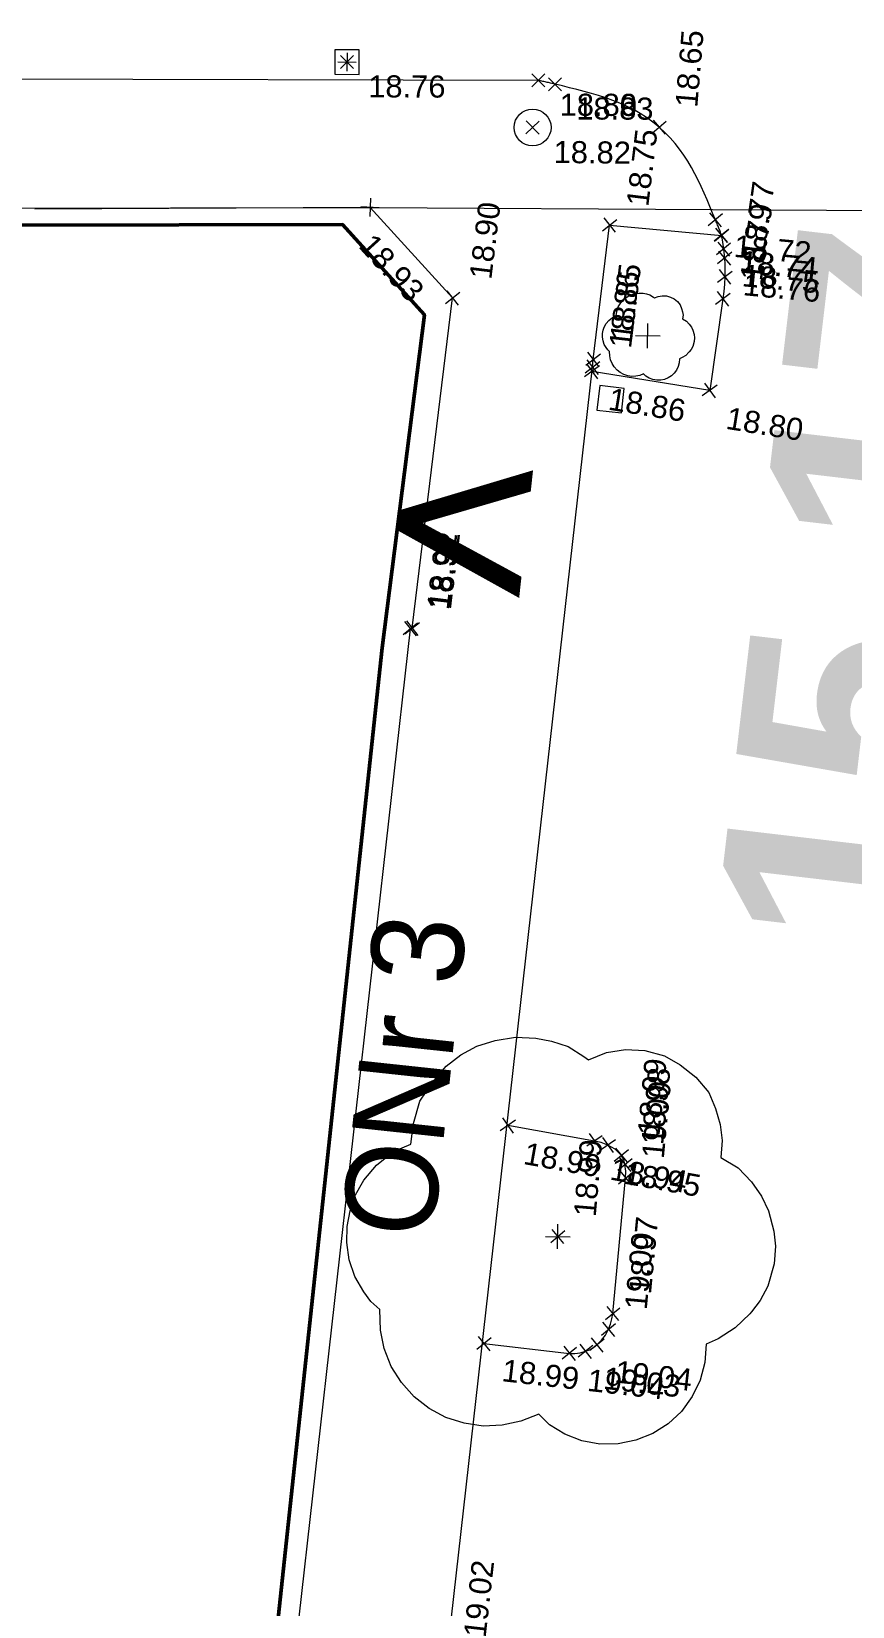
# Model space of a CAD drawing. Header units: metres. Extents: x -208 to 1512, y -277 to 123.
# Drawn here: x 702.92 to 716.29, y -22.43 to 3.23 of the extents above; entities that cross this region are included whole.
import ezdxf
from ezdxf.enums import TextEntityAlignment as Align

# ---------------------------------------------------------------- set-up
doc = ezdxf.new("R2010")
doc.units = ezdxf.units.M
doc.header["$MEASUREMENT"] = 0
for name, color, linetype in [('730_DKM_Grenzen', 7, 'Continuous'), ('740_WienGV_Flwd-Bebauungsplan', 7, 'Continuous'), ('740_WienGV_Flwd-Bebauungsplan Text', 7, 'Continuous'), ('740_WienGV_Höhenkoten', 7, 'Continuous'), ('740_WienGV_L_Baum_ -gruppen_ Grünflächen', 7, 'Continuous'), ('740_WienGV_T_Baum_ Naturdenkmal', 7, 'Continuous'), ('740_WienGV_T_Einbauten', 7, 'Continuous'), ('740_WienGV_T_Gebäude', 7, 'Continuous'), ('740_WienGV_T_Straßen_ Gehsteige_ Schienen', 7, 'Continuous'), ('918 Lageplan Beschriftung.x', 7, 'Continuous')]:
    doc.layers.add(name, color=color, linetype=linetype)
doc.styles.add('ERSTELLTER_STIL_19', font='arial.ttf', dxfattribs={"width": 0.952937})
doc.styles.add('ERSTELLTER_STIL_22', font='arial.ttf', dxfattribs={"width": 0.936574})
doc.styles.add('ERSTELLTER_STIL_3', font='arial.ttf')
doc.styles.add('ERSTELLTER_STIL_8', font='tahoma.ttf', dxfattribs={"width": 1.000058})

# ---------------------------------------------------------------- blocks, each defined once
blk = doc.blocks.new('GI0007_ATT22(LAUB)0[570]_5', base_point=(712.967, -1.745))
at = {"layer": '740_WienGV_L_Baum_ -gruppen_ Grünflächen', "color": 252, "linetype": 'Continuous', "lineweight": 13, "true_color": 0x949494}
for p, q in [((712.451, -1.336), (712.474, -1.257)), ((712.474, -1.257), (712.518, -1.193)), ((712.518, -1.193), (712.565, -1.135)), ((712.565, -1.135), (712.617, -1.096)), ((712.617, -1.096), (712.673, -1.066)), ((712.673, -1.066), (712.736, -1.046)), ((712.736, -1.046), (712.808, -1.034)), ((712.808, -1.034), (712.878, -1.038)), ((712.878, -1.038), (712.933, -1.048)), ((712.933, -1.048), (712.991, -1.066)), ((712.991, -1.066), (713.046, -1.101)), ((713.046, -1.101), (713.062, -1.113)), ((713.062, -1.113), (713.125, -1.088)), ((713.125, -1.088), (713.191, -1.077)), ((713.191, -1.077), (713.258, -1.081)), ((713.258, -1.081), (713.327, -1.099)), ((713.327, -1.099), (713.382, -1.131)), ((713.382, -1.131), (713.437, -1.174)), ((713.437, -1.174), (713.482, -1.228)), ((713.482, -1.228), (713.505, -1.284)), ((712.244, -1.592), (712.278, -1.533)), ((712.278, -1.533), (712.323, -1.481)), ((712.323, -1.481), (712.381, -1.434)), ((712.381, -1.434), (712.443, -1.408)), ((712.443, -1.408), (712.451, -1.336)), ((713.505, -1.284), (713.521, -1.339)), ((713.521, -1.339), (713.529, -1.395)), ((713.529, -1.395), (713.523, -1.455)), ((713.523, -1.455), (713.585, -1.49)), ((713.585, -1.49), (713.631, -1.539)), ((713.631, -1.539), (713.666, -1.59)), ((712.219, -1.751), (712.22, -1.695)), ((712.227, -1.812), (712.219, -1.751)), ((712.22, -1.695), (712.23, -1.64)), ((712.23, -1.64), (712.244, -1.592)), ((713.666, -1.59), (713.691, -1.64)), ((713.691, -1.64), (713.708, -1.711)), ((713.708, -1.711), (713.715, -1.764)), ((713.715, -1.764), (713.71, -1.826)), ((712.246, -1.87), (712.227, -1.812)), ((712.279, -1.924), (712.246, -1.87)), ((712.302, -1.957), (712.279, -1.924)), ((712.334, -1.984), (712.302, -1.957)), ((712.337, -2.057), (712.334, -1.984)), ((713.574, -2.049), (713.515, -2.087)), ((713.625, -2), (713.574, -2.049)), ((713.631, -1.993), (713.625, -2)), ((713.661, -1.953), (713.631, -1.993)), ((713.688, -1.903), (713.661, -1.953)), ((713.71, -1.826), (713.688, -1.903)), ((712.35, -2.121), (712.337, -2.057)), ((712.374, -2.183), (712.35, -2.121)), ((712.409, -2.239), (712.374, -2.183)), ((712.454, -2.289), (712.409, -2.239)), ((712.506, -2.331), (712.454, -2.289)), ((713.424, -2.289), (713.387, -2.341)), ((713.451, -2.232), (713.424, -2.289)), ((713.468, -2.17), (713.451, -2.232)), ((713.473, -2.106), (713.468, -2.17)), ((713.515, -2.087), (713.473, -2.106)), ((712.565, -2.362), (712.506, -2.331)), ((712.629, -2.382), (712.565, -2.362)), ((712.694, -2.392), (712.629, -2.382)), ((712.761, -2.389), (712.694, -2.392)), ((712.826, -2.375), (712.761, -2.389)), ((712.888, -2.35), (712.826, -2.375)), ((712.926, -2.388), (712.888, -2.35)), ((712.98, -2.421), (712.926, -2.388)), ((713.039, -2.443), (712.98, -2.421)), ((713.102, -2.455), (713.039, -2.443)), ((713.166, -2.454), (713.102, -2.455)), ((713.228, -2.441), (713.166, -2.454)), ((713.287, -2.418), (713.228, -2.441)), ((713.34, -2.383), (713.287, -2.418)), ((713.387, -2.341), (713.34, -2.383))]:
    blk.add_line(p, q, dxfattribs=at)
blk = doc.blocks.new('GI0007_ATT22(LAUB)0[604]_5', base_point=(711.546, -16.473))
at = {"layer": '740_WienGV_L_Baum_ -gruppen_ Grünflächen', "color": 252, "linetype": 'Continuous', "lineweight": 13, "true_color": 0x949494}
for p, q in [((709.912, -13.444), (710.173, -13.304)), ((710.173, -13.304), (710.469, -13.21)), ((710.469, -13.21), (710.803, -13.157)), ((710.803, -13.157), (711.131, -13.173)), ((711.131, -13.173), (711.389, -13.222)), ((711.389, -13.222), (711.657, -13.307)), ((711.657, -13.307), (711.912, -13.471)), ((709.67, -13.629), (709.912, -13.444)), ((711.912, -13.471), (711.991, -13.527)), ((711.991, -13.527), (712.282, -13.408)), ((712.282, -13.408), (712.591, -13.359)), ((712.591, -13.359), (712.905, -13.374)), ((712.905, -13.374), (713.227, -13.46)), ((713.227, -13.46), (713.483, -13.609)), ((709.451, -13.898), (709.67, -13.629)), ((713.483, -13.609), (713.738, -13.808)), ((713.738, -13.808), (713.947, -14.061)), ((709.246, -14.198), (709.451, -13.898)), ((713.947, -14.061), (714.057, -14.321)), ((709.14, -14.565), (709.246, -14.198)), ((714.057, -14.321), (714.132, -14.582)), ((709.099, -14.902), (709.14, -14.565)), ((714.132, -14.582), (714.167, -14.841)), ((714.167, -14.841), (714.142, -15.119)), ((708.54, -15.241), (708.813, -15.022)), ((708.813, -15.022), (709.099, -14.902)), ((714.142, -15.119), (714.428, -15.284)), ((708.332, -15.486), (708.54, -15.241)), ((714.428, -15.284), (714.642, -15.512)), ((708.172, -15.761), (708.332, -15.486)), ((714.642, -15.512), (714.807, -15.749)), ((708.109, -15.984), (708.172, -15.761)), ((714.807, -15.749), (714.922, -15.985)), ((708.059, -16.242), (708.109, -15.984)), ((714.922, -15.985), (715.006, -16.315)), ((708.054, -16.501), (708.059, -16.242)), ((715.006, -16.315), (715.036, -16.564)), ((708.094, -16.785), (708.054, -16.501)), ((715.036, -16.564), (715.011, -16.852)), ((708.183, -17.056), (708.094, -16.785)), ((715.011, -16.852), (714.91, -17.214)), ((708.333, -17.307), (708.183, -17.056)), ((708.445, -17.464), (708.333, -17.307)), ((714.786, -17.446), (714.643, -17.632)), ((714.91, -17.214), (714.786, -17.446)), ((708.592, -17.591), (708.445, -17.464)), ((708.605, -17.929), (708.592, -17.591)), ((714.618, -17.666), (714.38, -17.891)), ((714.643, -17.632), (714.618, -17.666)), ((708.665, -18.229), (708.605, -17.929)), ((714.38, -17.891), (714.103, -18.07)), ((713.907, -18.161), (713.882, -18.459)), ((714.103, -18.07), (713.907, -18.161)), ((708.779, -18.52), (708.665, -18.229)), ((713.882, -18.459), (713.807, -18.747)), ((708.943, -18.782), (708.779, -18.52)), ((709.153, -19.015), (708.943, -18.782)), ((713.807, -18.747), (713.677, -19.013)), ((709.393, -19.208), (709.153, -19.015)), ((709.669, -19.353), (709.393, -19.208)), ((713.677, -19.013), (713.504, -19.254)), ((709.966, -19.448), (709.669, -19.353)), ((710.274, -19.493), (709.966, -19.448)), ((710.583, -19.479), (710.274, -19.493)), ((710.888, -19.415), (710.583, -19.479)), ((711.179, -19.296), (710.888, -19.415)), ((711.354, -19.473), (711.179, -19.296)), ((711.605, -19.627), (711.354, -19.473)), ((713.286, -19.454), (713.039, -19.613)), ((713.504, -19.254), (713.286, -19.454)), ((711.882, -19.732), (711.605, -19.627)), ((712.175, -19.787), (711.882, -19.732)), ((712.763, -19.723), (712.474, -19.782)), ((713.039, -19.613), (712.763, -19.723)), ((712.474, -19.782), (712.175, -19.787))]:
    blk.add_line(p, q, dxfattribs=at)
blk = doc.blocks.new('LO000601_ATT200(BELICHT)0[629]_5', base_point=(711.08, 1.663))
at = {"layer": '740_WienGV_Höhenkoten', "color": 252, "linetype": 'Continuous', "lineweight": 13, "true_color": 0x949494}
blk.add_circle((711.08, 1.663), 0.3, dxfattribs=at)
blk = doc.blocks.new('TO00190[642]_5', base_point=(708.058, 2.728))
at = {"layer": '740_WienGV_Höhenkoten', "color": 252, "linetype": 'Continuous', "lineweight": 13, "true_color": 0x949494}
for p, q in [((708.06, 2.878), (708.055, 2.578)), ((707.908, 2.731), (708.208, 2.725))]:
    blk.add_line(p, q, dxfattribs=at)
blk = doc.blocks.new('GI00050[653]_5', base_point=(711.489, -16.406))
at = {"layer": '740_WienGV_T_Baum_ Naturdenkmal', "color": 252, "linetype": 'Continuous', "lineweight": 13, "true_color": 0x949494}
for p, q in [((711.289, -16.402), (711.689, -16.41)), ((711.485, -16.606), (711.492, -16.206))]:
    blk.add_line(p, q, dxfattribs=at)
blk = doc.blocks.new('GI00050[656]_5', base_point=(712.955, -1.73))
at = {"layer": '740_WienGV_T_Baum_ Naturdenkmal', "color": 252, "linetype": 'Continuous', "lineweight": 13, "true_color": 0x949494}
for p, q in [((712.951, -1.93), (712.958, -1.53)), ((712.755, -1.727), (713.155, -1.734))]:
    blk.add_line(p, q, dxfattribs=at)
blk = doc.blocks.new('LO00050[664]_5', base_point=(712.349, -2.764))
at = {"layer": '740_WienGV_T_Einbauten', "color": 252, "linetype": 'Continuous', "lineweight": 13, "true_color": 0x949494}
for p, q in [((712.172, -2.543), (712.127, -2.941)), ((712.57, -2.588), (712.172, -2.543)), ((712.525, -2.986), (712.57, -2.588)), ((712.127, -2.941), (712.525, -2.986))]:
    blk.add_line(p, q, dxfattribs=at)
blk = doc.blocks.new('LO00050[666]_5', base_point=(708.058, 2.728))
at = {"layer": '740_WienGV_T_Einbauten', "color": 252, "linetype": 'Continuous', "lineweight": 13, "true_color": 0x949494}
for p, q in [((707.858, 2.929), (707.857, 2.529)), ((708.258, 2.928), (707.858, 2.929)), ((708.257, 2.528), (708.258, 2.928)), ((707.857, 2.529), (708.257, 2.528))]:
    blk.add_line(p, q, dxfattribs=at)
blk = doc.blocks.new('LO00050[675]_5', base_point=(712.349, -2.764))
at = {"layer": '740_WienGV_T_Einbauten', "color": 252, "linetype": 'Continuous', "lineweight": 13, "true_color": 0x949494}
for p, q in [((712.172, -2.543), (712.127, -2.941)), ((712.57, -2.588), (712.172, -2.543)), ((712.525, -2.986), (712.57, -2.588)), ((712.127, -2.941), (712.525, -2.986))]:
    blk.add_line(p, q, dxfattribs=at)
blk = doc.blocks.new('LO00050[677]_5', base_point=(708.058, 2.728))
at = {"layer": '740_WienGV_T_Einbauten', "color": 252, "linetype": 'Continuous', "lineweight": 13, "true_color": 0x949494}
for p, q in [((707.858, 2.929), (707.857, 2.529)), ((708.258, 2.928), (707.858, 2.929)), ((708.257, 2.528), (708.258, 2.928)), ((707.857, 2.529), (708.257, 2.528))]:
    blk.add_line(p, q, dxfattribs=at)
blk = doc.blocks.new('DEF010[736]_5', base_point=(714.205, -0.465))
at = {"layer": '740_WienGV_T_Straßen_ Gehsteige_ Schienen', "color": 252, "linetype": 'Continuous', "lineweight": 13, "true_color": 0x949494}
for p, q in [((714.321, -0.369), (714.09, -0.561)), ((714.109, -0.35), (714.301, -0.581))]:
    blk.add_line(p, q, dxfattribs=at)
at = {"layer": '740_WienGV_T_Straßen_ Gehsteige_ Schienen', "color": 252, "lineweight": 13, "true_color": 0x949494, "style": 'ERSTELLTER_STIL_3'}
blk.add_attdef('HOEHE', text='', height=0.36, rotation=354.664, dxfattribs=at).set_placement((714.512, -0.889), align=Align.MIDDLE_LEFT)
blk = doc.blocks.new('DEF010[740]_5', base_point=(714.189, -0.319))
at = {"layer": '740_WienGV_T_Straßen_ Gehsteige_ Schienen', "color": 252, "linetype": 'Continuous', "lineweight": 13, "true_color": 0x949494}
for p, q in [((714.304, -0.223), (714.073, -0.414)), ((714.093, -0.203), (714.285, -0.434))]:
    blk.add_line(p, q, dxfattribs=at)
at = {"layer": '740_WienGV_T_Straßen_ Gehsteige_ Schienen', "color": 252, "lineweight": 13, "true_color": 0x949494, "style": 'ERSTELLTER_STIL_3'}
blk.add_attdef('HOEHE', text='', height=0.36, rotation=354.664, dxfattribs=at).set_placement((714.495, -0.743), align=Align.MIDDLE_LEFT)
blk = doc.blocks.new('DEF010[745]_5', base_point=(714.152, -0.095))
at = {"layer": '740_WienGV_T_Straßen_ Gehsteige_ Schienen', "color": 252, "linetype": 'Continuous', "lineweight": 13, "true_color": 0x949494}
for p, q in [((714.267, 0.001), (714.036, -0.191)), ((714.056, 0.02), (714.248, -0.21))]:
    blk.add_line(p, q, dxfattribs=at)
at = {"layer": '740_WienGV_T_Straßen_ Gehsteige_ Schienen', "color": 252, "lineweight": 13, "true_color": 0x949494, "style": 'ERSTELLTER_STIL_3'}
blk.add_attdef('HOEHE', text='', height=0.36, rotation=354.664, dxfattribs=at).set_placement((714.459, -0.519), align=Align.MIDDLE_LEFT)
blk = doc.blocks.new('DEF010[752]_5', base_point=(709.089, -6.502))
at = {"layer": '740_WienGV_T_Gebäude', "color": 252, "linetype": 'Continuous', "lineweight": 13, "true_color": 0x949494}
for p, q in [((708.971, -6.596), (709.206, -6.409)), ((708.995, -6.385), (709.182, -6.62))]:
    blk.add_line(p, q, dxfattribs=at)
at = {"layer": '740_WienGV_T_Gebäude', "color": 252, "lineweight": 13, "true_color": 0x949494, "style": 'ERSTELLTER_STIL_3'}
blk.add_attdef('HOEHE', text='', height=0.36, rotation=83.5839, dxfattribs=at).set_placement((709.536, -6.187), align=Align.MIDDLE_LEFT)
blk = doc.blocks.new('DEF010[758]_5', base_point=(712.055, -2.242))
at = {"layer": '740_WienGV_T_Straßen_ Gehsteige_ Schienen', "color": 252, "linetype": 'Continuous', "lineweight": 13, "true_color": 0x949494}
for p, q in [((711.938, -2.335), (712.172, -2.148)), ((711.962, -2.125), (712.149, -2.359))]:
    blk.add_line(p, q, dxfattribs=at)
at = {"layer": '740_WienGV_T_Straßen_ Gehsteige_ Schienen', "color": 252, "lineweight": 13, "true_color": 0x949494, "style": 'ERSTELLTER_STIL_3'}
blk.add_attdef('HOEHE', text='', height=0.36, rotation=83.5668, dxfattribs=at).set_placement((712.503, -1.926), align=Align.MIDDLE_LEFT)
blk = doc.blocks.new('DEF010[762]_5', base_point=(712.306, -14.914))
at = {"layer": '740_WienGV_T_Straßen_ Gehsteige_ Schienen', "color": 252, "linetype": 'Continuous', "lineweight": 13, "true_color": 0x949494}
for p, q in [((712.429, -14.828), (712.183, -14.999)), ((712.22, -14.791), (712.392, -15.037))]:
    blk.add_line(p, q, dxfattribs=at)
at = {"layer": '740_WienGV_T_Straßen_ Gehsteige_ Schienen', "color": 252, "lineweight": 13, "true_color": 0x949494, "style": 'ERSTELLTER_STIL_3'}
blk.add_attdef('HOEHE', text='', height=0.36, rotation=349.8297, dxfattribs=at).set_placement((712.574, -15.362), align=Align.MIDDLE_LEFT)
blk = doc.blocks.new('DEF010[773]_5', base_point=(712.087, -14.849))
at = {"layer": '740_WienGV_T_Straßen_ Gehsteige_ Schienen', "color": 252, "linetype": 'Continuous', "lineweight": 13, "true_color": 0x949494}
for p, q in [((712.21, -14.763), (711.964, -14.934)), ((712.002, -14.726), (712.173, -14.972))]:
    blk.add_line(p, q, dxfattribs=at)
at = {"layer": '740_WienGV_T_Straßen_ Gehsteige_ Schienen', "color": 252, "lineweight": 13, "true_color": 0x949494, "style": 'ERSTELLTER_STIL_3'}
blk.add_attdef('HOEHE', text='', height=0.36, rotation=349.8297, dxfattribs=at).set_placement((712.355, -15.297), align=Align.MIDDLE_LEFT)
blk = doc.blocks.new('DEF010[790]_5', base_point=(710.287, -18.15))
at = {"layer": '740_WienGV_T_Straßen_ Gehsteige_ Schienen', "color": 252, "linetype": 'Continuous', "lineweight": 13, "true_color": 0x949494}
for p, q in [((710.405, -18.057), (710.17, -18.244)), ((710.194, -18.033), (710.381, -18.268))]:
    blk.add_line(p, q, dxfattribs=at)
at = {"layer": '740_WienGV_T_Straßen_ Gehsteige_ Schienen', "color": 252, "lineweight": 13, "true_color": 0x949494, "style": 'ERSTELLTER_STIL_3'}
blk.add_attdef('HOEHE', text='', height=0.36, rotation=353.5039, dxfattribs=at).set_placement((710.585, -18.581), align=Align.MIDDLE_LEFT)
blk = doc.blocks.new('DEF010[796]_5', base_point=(709.777, -1.114))
at = {"layer": '740_WienGV_T_Gebäude', "color": 252, "linetype": 'Continuous', "lineweight": 13, "true_color": 0x949494}
for p, q in [((709.659, -1.206), (709.896, -1.022)), ((709.685, -0.996), (709.87, -1.232))]:
    blk.add_line(p, q, dxfattribs=at)
at = {"layer": '740_WienGV_T_Gebäude', "color": 252, "lineweight": 13, "true_color": 0x949494, "style": 'ERSTELLTER_STIL_3'}
blk.add_attdef('HOEHE', text='', height=0.36, rotation=83.0185, dxfattribs=at).set_placement((710.228, -0.803), align=Align.MIDDLE_LEFT)
blk = doc.blocks.new('DEF010[807]_5', base_point=(711.175, 2.429))
at = {"layer": '740_WienGV_T_Straßen_ Gehsteige_ Schienen', "color": 252, "linetype": 'Continuous', "lineweight": 13, "true_color": 0x949494}
for p, q in [((711.281, 2.535), (711.068, 2.323)), ((711.069, 2.535), (711.28, 2.323))]:
    blk.add_line(p, q, dxfattribs=at)
at = {"layer": '740_WienGV_T_Straßen_ Gehsteige_ Schienen', "color": 252, "lineweight": 13, "true_color": 0x949494, "style": 'ERSTELLTER_STIL_3'}
blk.add_attdef('HOEHE', text='', height=0.36, rotation=359.8589, dxfattribs=at).set_placement((711.52, 2.034), align=Align.MIDDLE_LEFT)
blk = doc.blocks.new('DEF010[812]_5', base_point=(713.965, -2.622))
at = {"layer": '740_WienGV_T_Straßen_ Gehsteige_ Schienen', "color": 252, "linetype": 'Continuous', "lineweight": 13, "true_color": 0x949494}
for p, q in [((714.086, -2.534), (713.843, -2.71)), ((713.877, -2.5), (714.052, -2.744))]:
    blk.add_line(p, q, dxfattribs=at)
at = {"layer": '740_WienGV_T_Straßen_ Gehsteige_ Schienen', "color": 252, "lineweight": 13, "true_color": 0x949494, "style": 'ERSTELLTER_STIL_3'}
blk.add_attdef('HOEHE', text='', height=0.36, rotation=350.749, dxfattribs=at).set_placement((714.24, -3.066), align=Align.MIDDLE_LEFT)
blk = doc.blocks.new('DEF010[823]_5', base_point=(712.594, -15.453))
at = {"layer": '740_WienGV_T_Straßen_ Gehsteige_ Schienen', "color": 252, "linetype": 'Continuous', "lineweight": 13, "true_color": 0x949494}
for p, q in [((712.479, -15.549), (712.71, -15.357)), ((712.499, -15.337), (712.69, -15.569))]:
    blk.add_line(p, q, dxfattribs=at)
at = {"layer": '740_WienGV_T_Straßen_ Gehsteige_ Schienen', "color": 252, "lineweight": 13, "true_color": 0x949494, "style": 'ERSTELLTER_STIL_3'}
blk.add_attdef('HOEHE', text='', height=0.36, rotation=84.5771, dxfattribs=at).set_placement((713.036, -15.13), align=Align.MIDDLE_LEFT)
blk = doc.blocks.new('DEF010[824]_5', base_point=(712.583, -15.229))
at = {"layer": '740_WienGV_T_Straßen_ Gehsteige_ Schienen', "color": 252, "linetype": 'Continuous', "lineweight": 13, "true_color": 0x949494}
for p, q in [((712.468, -15.324), (712.699, -15.133)), ((712.488, -15.113), (712.679, -15.344))]:
    blk.add_line(p, q, dxfattribs=at)
at = {"layer": '740_WienGV_T_Straßen_ Gehsteige_ Schienen', "color": 252, "lineweight": 13, "true_color": 0x949494, "style": 'ERSTELLTER_STIL_3'}
blk.add_attdef('HOEHE', text='', height=0.36, rotation=84.5771, dxfattribs=at).set_placement((713.026, -14.905), align=Align.MIDDLE_LEFT)
blk = doc.blocks.new('DEF010[831]_5', base_point=(712.127, -18.171))
at = {"layer": '740_WienGV_T_Straßen_ Gehsteige_ Schienen', "color": 252, "linetype": 'Continuous', "lineweight": 13, "true_color": 0x949494}
for p, q in [((712.245, -18.078), (712.01, -18.264)), ((712.034, -18.054), (712.221, -18.288))]:
    blk.add_line(p, q, dxfattribs=at)
at = {"layer": '740_WienGV_T_Straßen_ Gehsteige_ Schienen', "color": 252, "lineweight": 13, "true_color": 0x949494, "style": 'ERSTELLTER_STIL_3'}
blk.add_attdef('HOEHE', text='', height=0.36, rotation=353.5039, dxfattribs=at).set_placement((712.425, -18.601), align=Align.MIDDLE_LEFT)
blk = doc.blocks.new('DEF010[840]_5', base_point=(712.067, -2.117))
at = {"layer": '740_WienGV_T_Straßen_ Gehsteige_ Schienen', "color": 252, "linetype": 'Continuous', "lineweight": 13, "true_color": 0x949494}
for p, q in [((711.949, -2.21), (712.186, -2.025)), ((711.975, -1.999), (712.16, -2.235))]:
    blk.add_line(p, q, dxfattribs=at)
at = {"layer": '740_WienGV_T_Straßen_ Gehsteige_ Schienen', "color": 252, "lineweight": 13, "true_color": 0x949494, "style": 'ERSTELLTER_STIL_3'}
blk.add_attdef('HOEHE', text='', height=0.36, rotation=83.0715, dxfattribs=at).set_placement((712.518, -1.805), align=Align.MIDDLE_LEFT)
blk = doc.blocks.new('DEF010[841]_5', base_point=(711.175, 2.429))
at = {"layer": '740_WienGV_T_Straßen_ Gehsteige_ Schienen', "color": 252, "linetype": 'Continuous', "lineweight": 13, "true_color": 0x949494}
for p, q in [((711.281, 2.535), (711.068, 2.323)), ((711.069, 2.535), (711.28, 2.323))]:
    blk.add_line(p, q, dxfattribs=at)
at = {"layer": '740_WienGV_T_Straßen_ Gehsteige_ Schienen', "color": 252, "lineweight": 13, "true_color": 0x949494, "style": 'ERSTELLTER_STIL_3'}
blk.add_attdef('HOEHE', text='', height=0.36, rotation=359.8589, dxfattribs=at).set_placement((711.52, 2.034), align=Align.MIDDLE_LEFT)
blk = doc.blocks.new('DEF010[852]_5', base_point=(708.434, 0.361))
at = {"layer": '740_WienGV_T_Gebäude', "color": 252, "linetype": 'Continuous', "lineweight": 13, "true_color": 0x949494}
for p, q in [((708.584, 0.354), (708.284, 0.368)), ((708.441, 0.511), (708.427, 0.211))]:
    blk.add_line(p, q, dxfattribs=at)
at = {"layer": '740_WienGV_T_Gebäude', "color": 252, "lineweight": 13, "true_color": 0x949494, "style": 'ERSTELLTER_STIL_3'}
blk.add_attdef('HOEHE', text='', height=0.36, rotation=312.325, dxfattribs=at).set_placement((708.363, -0.155), align=Align.MIDDLE_LEFT)
blk = doc.blocks.new('DEF010[854]_5', base_point=(714.057, 0.159))
at = {"layer": '740_WienGV_T_Straßen_ Gehsteige_ Schienen', "color": 252, "linetype": 'Continuous', "lineweight": 13, "true_color": 0x949494}
for p, q in [((713.961, 0.274), (714.152, 0.043)), ((714.172, 0.255), (713.941, 0.063))]:
    blk.add_line(p, q, dxfattribs=at)
at = {"layer": '740_WienGV_T_Straßen_ Gehsteige_ Schienen', "color": 252, "lineweight": 13, "true_color": 0x949494, "style": 'ERSTELLTER_STIL_3'}
blk.add_attdef('HOEHE', text='', height=0.36, rotation=354.664, dxfattribs=at).set_placement((714.363, -0.265), align=Align.MIDDLE_LEFT)
blk = doc.blocks.new('DEF010[873]_5', base_point=(712.385, -17.66))
at = {"layer": '740_WienGV_T_Straßen_ Gehsteige_ Schienen', "color": 252, "linetype": 'Continuous', "lineweight": 13, "true_color": 0x949494}
for p, q in [((712.269, -17.755), (712.5, -17.564)), ((712.289, -17.544), (712.48, -17.775))]:
    blk.add_line(p, q, dxfattribs=at)
at = {"layer": '740_WienGV_T_Straßen_ Gehsteige_ Schienen', "color": 252, "lineweight": 13, "true_color": 0x949494, "style": 'ERSTELLTER_STIL_3'}
blk.add_attdef('HOEHE', text='', height=0.36, rotation=84.5771, dxfattribs=at).set_placement((712.827, -17.336), align=Align.MIDDLE_LEFT)
blk = doc.blocks.new('DEF010[882]_5', base_point=(714.177, -1.127))
at = {"layer": '740_WienGV_T_Straßen_ Gehsteige_ Schienen', "color": 252, "linetype": 'Continuous', "lineweight": 13, "true_color": 0x949494}
for p, q in [((714.087, -1.007), (714.267, -1.247)), ((714.057, -1.217), (714.297, -1.037))]:
    blk.add_line(p, q, dxfattribs=at)
at = {"layer": '740_WienGV_T_Straßen_ Gehsteige_ Schienen', "color": 252, "lineweight": 13, "true_color": 0x949494, "style": 'ERSTELLTER_STIL_3'}
blk.add_attdef('HOEHE', text='', height=0.36, rotation=81.9144, dxfattribs=at).set_placement((714.633, -0.824), align=Align.MIDDLE_LEFT)
blk = doc.blocks.new('DEF010[888]_5', base_point=(709.687, -23.246))
at = {"layer": '740_WienGV_T_Straßen_ Gehsteige_ Schienen', "color": 252, "linetype": 'Continuous', "lineweight": 13, "true_color": 0x949494}
for p, q in [((709.57, -23.34), (709.804, -23.153)), ((709.593, -23.129), (709.78, -23.363))]:
    blk.add_line(p, q, dxfattribs=at)
at = {"layer": '740_WienGV_T_Straßen_ Gehsteige_ Schienen', "color": 252, "lineweight": 13, "true_color": 0x949494, "style": 'ERSTELLTER_STIL_3'}
blk.add_attdef('HOEHE', text='', height=0.36, rotation=83.5668, dxfattribs=at).set_placement((710.135, -22.93), align=Align.MIDDLE_LEFT)
blk = doc.blocks.new('DEF010[891]_5', base_point=(714.159, -0.097))
at = {"layer": '740_WienGV_T_Straßen_ Gehsteige_ Schienen', "color": 252, "linetype": 'Continuous', "lineweight": 13, "true_color": 0x949494}
for p, q in [((714.063, 0.018), (714.255, -0.213)), ((714.274, -0.001), (714.043, -0.193))]:
    blk.add_line(p, q, dxfattribs=at)
at = {"layer": '740_WienGV_T_Straßen_ Gehsteige_ Schienen', "color": 252, "lineweight": 13, "true_color": 0x949494, "style": 'ERSTELLTER_STIL_3'}
blk.add_attdef('HOEHE', text='', height=0.36, rotation=354.664, dxfattribs=at).set_placement((714.465, -0.521), align=Align.MIDDLE_LEFT)
blk = doc.blocks.new('DEF010[892]_5', base_point=(712.524, -15.081))
at = {"layer": '740_WienGV_T_Straßen_ Gehsteige_ Schienen', "color": 252, "linetype": 'Continuous', "lineweight": 13, "true_color": 0x949494}
for p, q in [((712.408, -15.176), (712.64, -14.985)), ((712.428, -14.965), (712.62, -15.196))]:
    blk.add_line(p, q, dxfattribs=at)
at = {"layer": '740_WienGV_T_Straßen_ Gehsteige_ Schienen', "color": 252, "lineweight": 13, "true_color": 0x949494, "style": 'ERSTELLTER_STIL_3'}
blk.add_attdef('HOEHE', text='', height=0.36, rotation=84.5771, dxfattribs=at).set_placement((712.966, -14.757), align=Align.MIDDLE_LEFT)
blk = doc.blocks.new('DEF010[903]_5', base_point=(710.678, -14.596))
at = {"layer": '740_WienGV_T_Straßen_ Gehsteige_ Schienen', "color": 252, "linetype": 'Continuous', "lineweight": 13, "true_color": 0x949494}
for p, q in [((710.801, -14.51), (710.554, -14.681)), ((710.592, -14.473), (710.763, -14.719))]:
    blk.add_line(p, q, dxfattribs=at)
at = {"layer": '740_WienGV_T_Straßen_ Gehsteige_ Schienen', "color": 252, "lineweight": 13, "true_color": 0x949494, "style": 'ERSTELLTER_STIL_3'}
blk.add_attdef('HOEHE', text='', height=0.36, rotation=349.8297, dxfattribs=at).set_placement((710.946, -15.044), align=Align.MIDDLE_LEFT)
blk = doc.blocks.new('DEF010[905]_5', base_point=(712.334, 0.073))
at = {"layer": '740_WienGV_T_Straßen_ Gehsteige_ Schienen', "color": 252, "linetype": 'Continuous', "lineweight": 13, "true_color": 0x949494}
for p, q in [((712.216, -0.019), (712.452, 0.166)), ((712.241, 0.191), (712.426, -0.045))]:
    blk.add_line(p, q, dxfattribs=at)
at = {"layer": '740_WienGV_T_Straßen_ Gehsteige_ Schienen', "color": 252, "lineweight": 13, "true_color": 0x949494, "style": 'ERSTELLTER_STIL_3'}
blk.add_attdef('HOEHE', text='', height=0.36, rotation=83.0715, dxfattribs=at).set_placement((712.784, 0.385), align=Align.MIDDLE_LEFT)
blk = doc.blocks.new('DEF010[908]_5', base_point=(711.941, -18.275))
at = {"layer": '740_WienGV_T_Straßen_ Gehsteige_ Schienen', "color": 252, "linetype": 'Continuous', "lineweight": 13, "true_color": 0x949494}
for p, q in [((712.059, -18.181), (711.824, -18.368)), ((711.848, -18.157), (712.035, -18.392))]:
    blk.add_line(p, q, dxfattribs=at)
at = {"layer": '740_WienGV_T_Straßen_ Gehsteige_ Schienen', "color": 252, "lineweight": 13, "true_color": 0x949494, "style": 'ERSTELLTER_STIL_3'}
blk.add_attdef('HOEHE', text='', height=0.36, rotation=353.5039, dxfattribs=at).set_placement((712.239, -18.705), align=Align.MIDDLE_LEFT)
blk = doc.blocks.new('DEF010[920]_5', base_point=(712.048, -2.31))
at = {"layer": '740_WienGV_T_Straßen_ Gehsteige_ Schienen', "color": 252, "linetype": 'Continuous', "lineweight": 13, "true_color": 0x949494}
for p, q in [((712.17, -2.222), (711.926, -2.397)), ((711.96, -2.188), (712.136, -2.432))]:
    blk.add_line(p, q, dxfattribs=at)
at = {"layer": '740_WienGV_T_Straßen_ Gehsteige_ Schienen', "color": 252, "lineweight": 13, "true_color": 0x949494, "style": 'ERSTELLTER_STIL_3'}
blk.add_attdef('HOEHE', text='', height=0.36, rotation=350.749, dxfattribs=at).set_placement((712.324, -2.754), align=Align.MIDDLE_LEFT)
blk = doc.blocks.new('DEF010[921]_5', base_point=(714.21, -0.768))
at = {"layer": '740_WienGV_T_Straßen_ Gehsteige_ Schienen', "color": 252, "linetype": 'Continuous', "lineweight": 13, "true_color": 0x949494}
for p, q in [((714.09, -0.858), (714.329, -0.678)), ((714.119, -0.648), (714.3, -0.888))]:
    blk.add_line(p, q, dxfattribs=at)
at = {"layer": '740_WienGV_T_Straßen_ Gehsteige_ Schienen', "color": 252, "lineweight": 13, "true_color": 0x949494, "style": 'ERSTELLTER_STIL_3'}
blk.add_attdef('HOEHE', text='', height=0.36, rotation=81.9144, dxfattribs=at).set_placement((714.666, -0.466), align=Align.MIDDLE_LEFT)
blk = doc.blocks.new('DEF010[923]_5', base_point=(711.68, -18.309))
at = {"layer": '740_WienGV_T_Straßen_ Gehsteige_ Schienen', "color": 252, "linetype": 'Continuous', "lineweight": 13, "true_color": 0x949494}
for p, q in [((711.797, -18.215), (711.562, -18.402)), ((711.586, -18.191), (711.773, -18.426))]:
    blk.add_line(p, q, dxfattribs=at)
at = {"layer": '740_WienGV_T_Straßen_ Gehsteige_ Schienen', "color": 252, "lineweight": 13, "true_color": 0x949494, "style": 'ERSTELLTER_STIL_3'}
blk.add_attdef('HOEHE', text='', height=0.36, rotation=353.5039, dxfattribs=at).set_placement((711.977, -18.739), align=Align.MIDDLE_LEFT)
blk = doc.blocks.new('DEF010[924]_5', base_point=(708.058, 2.728))
at = {"layer": '740_WienGV_Höhenkoten', "color": 252, "linetype": 'Continuous', "lineweight": 13, "true_color": 0x949494}
for p, q in [((708.164, 2.834), (707.951, 2.622)), ((707.952, 2.834), (708.163, 2.622))]:
    blk.add_line(p, q, dxfattribs=at)
at = {"layer": '740_WienGV_Höhenkoten', "color": 252, "lineweight": 13, "true_color": 0x949494, "style": 'ERSTELLTER_STIL_3'}
blk.add_attdef('HOEHE', text='', height=0.36, rotation=359.8589, dxfattribs=at).set_placement((708.403, 2.333), align=Align.MIDDLE_LEFT)
blk = doc.blocks.new('DEF010[930]_5', base_point=(712.316, -17.916))
at = {"layer": '740_WienGV_T_Straßen_ Gehsteige_ Schienen', "color": 252, "linetype": 'Continuous', "lineweight": 13, "true_color": 0x949494}
for p, q in [((712.2, -18.012), (712.432, -17.821)), ((712.22, -17.801), (712.412, -18.032))]:
    blk.add_line(p, q, dxfattribs=at)
at = {"layer": '740_WienGV_T_Straßen_ Gehsteige_ Schienen', "color": 252, "lineweight": 13, "true_color": 0x949494, "style": 'ERSTELLTER_STIL_3'}
blk.add_attdef('HOEHE', text='', height=0.36, rotation=84.5771, dxfattribs=at).set_placement((712.758, -17.593), align=Align.MIDDLE_LEFT)
blk = doc.blocks.new('DEF010[933]_5', base_point=(709.119, -6.493))
at = {"layer": '740_WienGV_T_Gebäude', "color": 252, "linetype": 'Continuous', "lineweight": 13, "true_color": 0x949494}
for p, q in [((709.001, -6.585), (709.237, -6.4)), ((709.026, -6.375), (709.211, -6.611))]:
    blk.add_line(p, q, dxfattribs=at)
at = {"layer": '740_WienGV_T_Gebäude', "color": 252, "lineweight": 13, "true_color": 0x949494, "style": 'ERSTELLTER_STIL_3'}
blk.add_attdef('HOEHE', text='', height=0.36, rotation=83.0185, dxfattribs=at).set_placement((709.569, -6.181), align=Align.MIDDLE_LEFT)
blk = doc.blocks.new('DEF010[959]_5', base_point=(711.445, 2.368))
at = {"layer": '740_WienGV_T_Straßen_ Gehsteige_ Schienen', "color": 252, "linetype": 'Continuous', "lineweight": 13, "true_color": 0x949494}
for p, q in [((711.551, 2.474), (711.338, 2.262)), ((711.339, 2.474), (711.55, 2.262))]:
    blk.add_line(p, q, dxfattribs=at)
at = {"layer": '740_WienGV_T_Straßen_ Gehsteige_ Schienen', "color": 252, "lineweight": 13, "true_color": 0x949494, "style": 'ERSTELLTER_STIL_3'}
blk.add_attdef('HOEHE', text='', height=0.36, rotation=359.8589, dxfattribs=at).set_placement((711.79, 1.973), align=Align.MIDDLE_LEFT)
blk = doc.blocks.new('DEF010[963]_5', base_point=(711.489, -16.406))
at = {"layer": '740_WienGV_T_Baum_ Naturdenkmal', "color": 252, "linetype": 'Continuous', "lineweight": 13, "true_color": 0x949494}
for p, q in [((711.374, -16.503), (711.603, -16.309)), ((711.392, -16.291), (711.585, -16.521))]:
    blk.add_line(p, q, dxfattribs=at)
at = {"layer": '740_WienGV_T_Baum_ Naturdenkmal', "color": 252, "lineweight": 13, "true_color": 0x949494, "style": 'ERSTELLTER_STIL_3'}
blk.add_attdef('HOEHE', text='', height=0.36, rotation=85.1694, dxfattribs=at).set_placement((711.928, -16.078), align=Align.MIDDLE_LEFT)
blk = doc.blocks.new('DEF010[965]_5', base_point=(713.142, 1.667))
at = {"layer": '740_WienGV_T_Straßen_ Gehsteige_ Schienen', "color": 252, "linetype": 'Continuous', "lineweight": 13, "true_color": 0x949494}
for p, q in [((713.027, 1.57), (713.257, 1.764)), ((713.045, 1.781), (713.239, 1.552))]:
    blk.add_line(p, q, dxfattribs=at)
at = {"layer": '740_WienGV_T_Straßen_ Gehsteige_ Schienen', "color": 252, "lineweight": 13, "true_color": 0x949494, "style": 'ERSTELLTER_STIL_3'}
blk.add_attdef('HOEHE', text='', height=0.36, rotation=85.1694, dxfattribs=at).set_placement((713.581, 1.995), align=Align.MIDDLE_LEFT)
blk = doc.blocks.new('DEF010[971]_5', base_point=(711.08, 1.663))
at = {"layer": '740_WienGV_Höhenkoten', "color": 252, "linetype": 'Continuous', "lineweight": 13, "true_color": 0x949494}
for p, q in [((711.187, 1.767), (710.972, 1.558)), ((710.975, 1.77), (711.184, 1.555))]:
    blk.add_line(p, q, dxfattribs=at)
at = {"layer": '740_WienGV_Höhenkoten', "color": 252, "lineweight": 13, "true_color": 0x949494, "style": 'ERSTELLTER_STIL_3'}
blk.add_attdef('HOEHE', text='', height=0.36, rotation=359.3819, dxfattribs=at).set_placement((711.422, 1.265), align=Align.MIDDLE_LEFT)

msp = doc.modelspace()

# ---------------------------------------------------------------- linework, layer by layer
at = {"layer": '730_DKM_Grenzen', "color": 8, "linetype": 'Continuous', "lineweight": 13}
for points in [[(682.399, 0.318), (708.434, 0.361)], [(708.434, 0.361), (725.155, 0.264)]]:
    msp.add_lwpolyline(points, dxfattribs=at)
at = {"layer": '740_WienGV_Flwd-Bebauungsplan', "color": 1, "linetype": 'Continuous', "lineweight": 50, "true_color": 0xfb0106}
msp.add_lwpolyline([(692.006, 0.049), (707.985, 0.081), (709.319, -1.387), (708.629, -6.814), (706.595, -25.815), (704.581, -43.711), (702.446, -63.645)], dxfattribs=at)
at = {"layer": '740_WienGV_T_Gebäude', "color": 7, "linetype": 'Continuous', "lineweight": 18}
for p, q in [((708.434, 0.361), (702.973, 0.331)), ((709.777, -1.114), (708.434, 0.361)), ((709.119, -6.493), (709.777, -1.114)), ((706.962, -25.417), (709.089, -6.502)), ((709.089, -6.502), (709.119, -6.493))]:
    msp.add_line(p, q, dxfattribs=at)
at = {"layer": '740_WienGV_T_Straßen_ Gehsteige_ Schienen', "color": 8, "linetype": 'Continuous', "lineweight": 13}
for p, q in [((711.175, 2.429), (686.275, 2.49)), ((712.067, -2.117), (712.334, 0.073)), ((712.334, 0.073), (714.159, -0.097)), ((714.177, -1.127), (713.965, -2.622)), ((709.687, -23.246), (712.055, -2.242)), ((712.055, -2.242), (712.067, -2.117)), ((713.965, -2.622), (712.048, -2.31)), ((712.087, -14.849), (710.678, -14.596)), ((712.385, -17.66), (712.594, -15.453)), ((710.287, -18.15), (711.68, -18.309))]:
    msp.add_line(p, q, dxfattribs=at)
for points in [[(714.159, -0.097), (714.153, -0.08), (714.146, -0.063), (714.14, -0.045), (714.133, -0.028), (714.126, -0.011), (714.12, 0.006), (714.113, 0.023), (714.106, 0.04), (714.099, 0.057), (714.092, 0.074), (714.085, 0.091), (714.078, 0.108), (714.071, 0.125), (714.064, 0.142), (714.057, 0.159), (714.011, 0.268), (713.966, 0.376), (713.921, 0.485), (713.874, 0.593), (713.826, 0.699), (713.776, 0.805), (713.723, 0.909), (713.667, 1.012), (713.607, 1.113), (713.543, 1.212), (713.474, 1.309), (713.4, 1.403), (713.321, 1.494), (713.235, 1.582), (713.142, 1.667), (713.04, 1.749), (712.936, 1.824), (712.83, 1.892), (712.722, 1.954), (712.611, 2.009), (712.5, 2.059), (712.386, 2.105), (712.271, 2.146), (712.155, 2.184), (712.038, 2.219), (711.92, 2.251), (711.802, 2.282), (711.683, 2.311), (711.564, 2.34), (711.445, 2.368), (711.427, 2.372), (711.409, 2.377), (711.391, 2.381), (711.373, 2.385), (711.355, 2.39), (711.337, 2.394), (711.319, 2.398), (711.301, 2.402), (711.283, 2.406), (711.265, 2.41), (711.247, 2.414), (711.229, 2.418), (711.211, 2.422), (711.193, 2.425), (711.175, 2.429)], [(714.152, -0.095), (714.165, -0.169), (714.178, -0.244), (714.189, -0.319), (714.195, -0.367), (714.201, -0.416), (714.205, -0.465), (714.211, -0.566), (714.212, -0.667), (714.21, -0.768), (714.203, -0.888), (714.192, -1.007), (714.177, -1.127)], [(712.594, -15.453), (712.598, -15.341), (712.583, -15.229), (712.563, -15.152), (712.524, -15.081), (712.425, -14.982), (712.306, -14.914), (712.198, -14.872), (712.087, -14.849)], [(711.68, -18.309), (711.767, -18.309), (711.854, -18.297), (711.941, -18.275), (712.008, -18.249), (712.069, -18.215), (712.127, -18.171), (712.204, -18.094), (712.266, -18.01), (712.316, -17.916), (712.349, -17.832), (712.372, -17.747), (712.385, -17.66)]]:
    msp.add_lwpolyline(points, dxfattribs=at)

# ---------------------------------------------------------------- block references
at = {"layer": '740_WienGV_Höhenkoten', "color": 7, "linetype": 'Continuous', "lineweight": 25}
msp.add_blockref('TO00190[642]_5', (708.058, 2.728), dxfattribs=at)
at = {"layer": '740_WienGV_Höhenkoten', "color": 252, "linetype": 'Continuous', "lineweight": 13, "true_color": 0x949494}
for name, p, values in [('DEF010[924]_5', (708.058, 2.728), {'HOEHE': '18.76'}), ('DEF010[971]_5', (711.08, 1.663), {'HOEHE': '18.82'})]:
    msp.add_blockref(name, p, dxfattribs=at).add_auto_attribs(values)
at = {"layer": '740_WienGV_Höhenkoten', "color": 72, "linetype": 'Continuous', "lineweight": 13, "true_color": 0x69e600}
msp.add_blockref('LO000601_ATT200(BELICHT)0[629]_5', (711.08, 1.663), dxfattribs=at)
at = {"layer": '740_WienGV_L_Baum_ -gruppen_ Grünflächen', "color": 72, "linetype": 'Continuous', "lineweight": 13, "true_color": 0x69e600}
for name, p in [('GI0007_ATT22(LAUB)0[570]_5', (712.967, -1.745)), ('GI0007_ATT22(LAUB)0[604]_5', (711.546, -16.473))]:
    msp.add_blockref(name, p, dxfattribs=at)
at = {"layer": '740_WienGV_T_Baum_ Naturdenkmal', "color": 72, "linetype": 'Continuous', "lineweight": 13, "true_color": 0x69e600}
for name, p in [('GI00050[656]_5', (712.955, -1.73)), ('GI00050[653]_5', (711.489, -16.406))]:
    msp.add_blockref(name, p, dxfattribs=at)
at = {"layer": '740_WienGV_T_Baum_ Naturdenkmal', "color": 252, "linetype": 'Continuous', "lineweight": 13, "true_color": 0x949494}
msp.add_blockref('DEF010[963]_5', (711.489, -16.406), dxfattribs=at).add_auto_attribs({'HOEHE': '18.99'})
at = {"layer": '740_WienGV_T_Einbauten', "color": 252, "linetype": 'Continuous', "lineweight": 13, "true_color": 0x949494}
for name, p in [('LO00050[666]_5', (708.058, 2.728)), ('LO00050[677]_5', (708.058, 2.728)), ('LO00050[664]_5', (712.349, -2.764)), ('LO00050[675]_5', (712.349, -2.764))]:
    msp.add_blockref(name, p, dxfattribs=at)
at = {"layer": '740_WienGV_T_Gebäude', "color": 252, "linetype": 'Continuous', "lineweight": 13, "true_color": 0x949494}
for name, p, values in [('DEF010[852]_5', (708.434, 0.361), {'HOEHE': '18.93'}), ('DEF010[796]_5', (709.777, -1.114), {'HOEHE': '18.90'}), ('DEF010[752]_5', (709.089, -6.502), {'HOEHE': '18.92'}), ('DEF010[933]_5', (709.119, -6.493), {'HOEHE': '18.92'})]:
    msp.add_blockref(name, p, dxfattribs=at).add_auto_attribs(values)
at = {"layer": '740_WienGV_T_Straßen_ Gehsteige_ Schienen', "color": 252, "linetype": 'Continuous', "lineweight": 13, "true_color": 0x949494}
for name, p, values in [('DEF010[965]_5', (713.142, 1.667), {'HOEHE': '18.65'}), ('DEF010[807]_5', (711.175, 2.429), {'HOEHE': '18.80'}), ('DEF010[841]_5', (711.175, 2.429), {'HOEHE': '18.86'}), ('DEF010[959]_5', (711.445, 2.368), {'HOEHE': '18.83'}), ('DEF010[905]_5', (712.334, 0.073), {'HOEHE': '18.75'}), ('DEF010[921]_5', (714.21, -0.768), {'HOEHE': '18.77'}), ('DEF010[854]_5', (714.057, 0.159), {'HOEHE': '18.72'}), ('DEF010[882]_5', (714.177, -1.127), {'HOEHE': '18.79'}), ('DEF010[745]_5', (714.152, -0.095), {'HOEHE': '18.74'}), ('DEF010[891]_5', (714.159, -0.097), {'HOEHE': '18.74'}), ('DEF010[740]_5', (714.189, -0.319), {'HOEHE': '18.75'}), ('DEF010[736]_5', (714.205, -0.465), {'HOEHE': '18.76'}), ('DEF010[758]_5', (712.055, -2.242), {'HOEHE': '18.86'}), ('DEF010[840]_5', (712.067, -2.117), {'HOEHE': '18.85'}), ('DEF010[920]_5', (712.048, -2.31), {'HOEHE': '18.86'}), ('DEF010[812]_5', (713.965, -2.622), {'HOEHE': '18.80'}), ('DEF010[892]_5', (712.524, -15.081), {'HOEHE': '18.99'}), ('DEF010[824]_5', (712.583, -15.229), {'HOEHE': '18.98'}), ('DEF010[823]_5', (712.594, -15.453), {'HOEHE': '19.00'}), ('DEF010[903]_5', (710.678, -14.596), {'HOEHE': '18.99'}), ('DEF010[773]_5', (712.087, -14.849), {'HOEHE': '18.94'}), ('DEF010[762]_5', (712.306, -14.914), {'HOEHE': '18.95'}), ('DEF010[873]_5', (712.385, -17.66), {'HOEHE': '18.97'}), ('DEF010[930]_5', (712.316, -17.916), {'HOEHE': '19.00'}), ('DEF010[790]_5', (710.287, -18.15), {'HOEHE': '18.99'}), ('DEF010[923]_5', (711.68, -18.309), {'HOEHE': '19.04'}), ('DEF010[908]_5', (711.941, -18.275), {'HOEHE': '19.03'}), ('DEF010[831]_5', (712.127, -18.171), {'HOEHE': '19.04'}), ('DEF010[888]_5', (709.687, -23.246), {'HOEHE': '19.02'})]:
    msp.add_blockref(name, p, dxfattribs=at).add_auto_attribs(values)

# ---------------------------------------------------------------- texts
at = {"layer": '740_WienGV_Flwd-Bebauungsplan Text', "color": 1, "linetype": 'Continuous', "lineweight": 0, "attachment_point": 7}
for s, insert, char_height, rotation, style in [('\\A1;{\\pql;\\fArial|b1|i0|c0|p0;\\W0.952937;15.17}', (717.607, -11.907), 3.53181, 83.2938, 'ERSTELLTER_STIL_19'), ('\\A1;{\\pql;\\fTahoma|b0|i0|c0|p0;\\W1.000058;<}', (708.395, -5.914), 2.85007, 353.7944, 'ERSTELLTER_STIL_8')]:
    msp.add_mtext(s, dxfattribs=dict(at, insert=insert, char_height=char_height, rotation=rotation, style=style))
at = {"layer": '918 Lageplan Beschriftung.x', "color": 5, "linetype": 'Continuous', "lineweight": 0, "insert": (709.475, -16.467), "char_height": 1.5, "attachment_point": 7, "rotation": 83.8917, "style": 'ERSTELLTER_STIL_22'}
msp.add_mtext('\\A1;{\\pql;\\fArial|b0|i0|c0|p0;\\W0.936574;ONr \\fArial|b0|i0|c0|p0;\\W0.936574;3}', dxfattribs=at)

doc.saveas('drawing.dxf')
